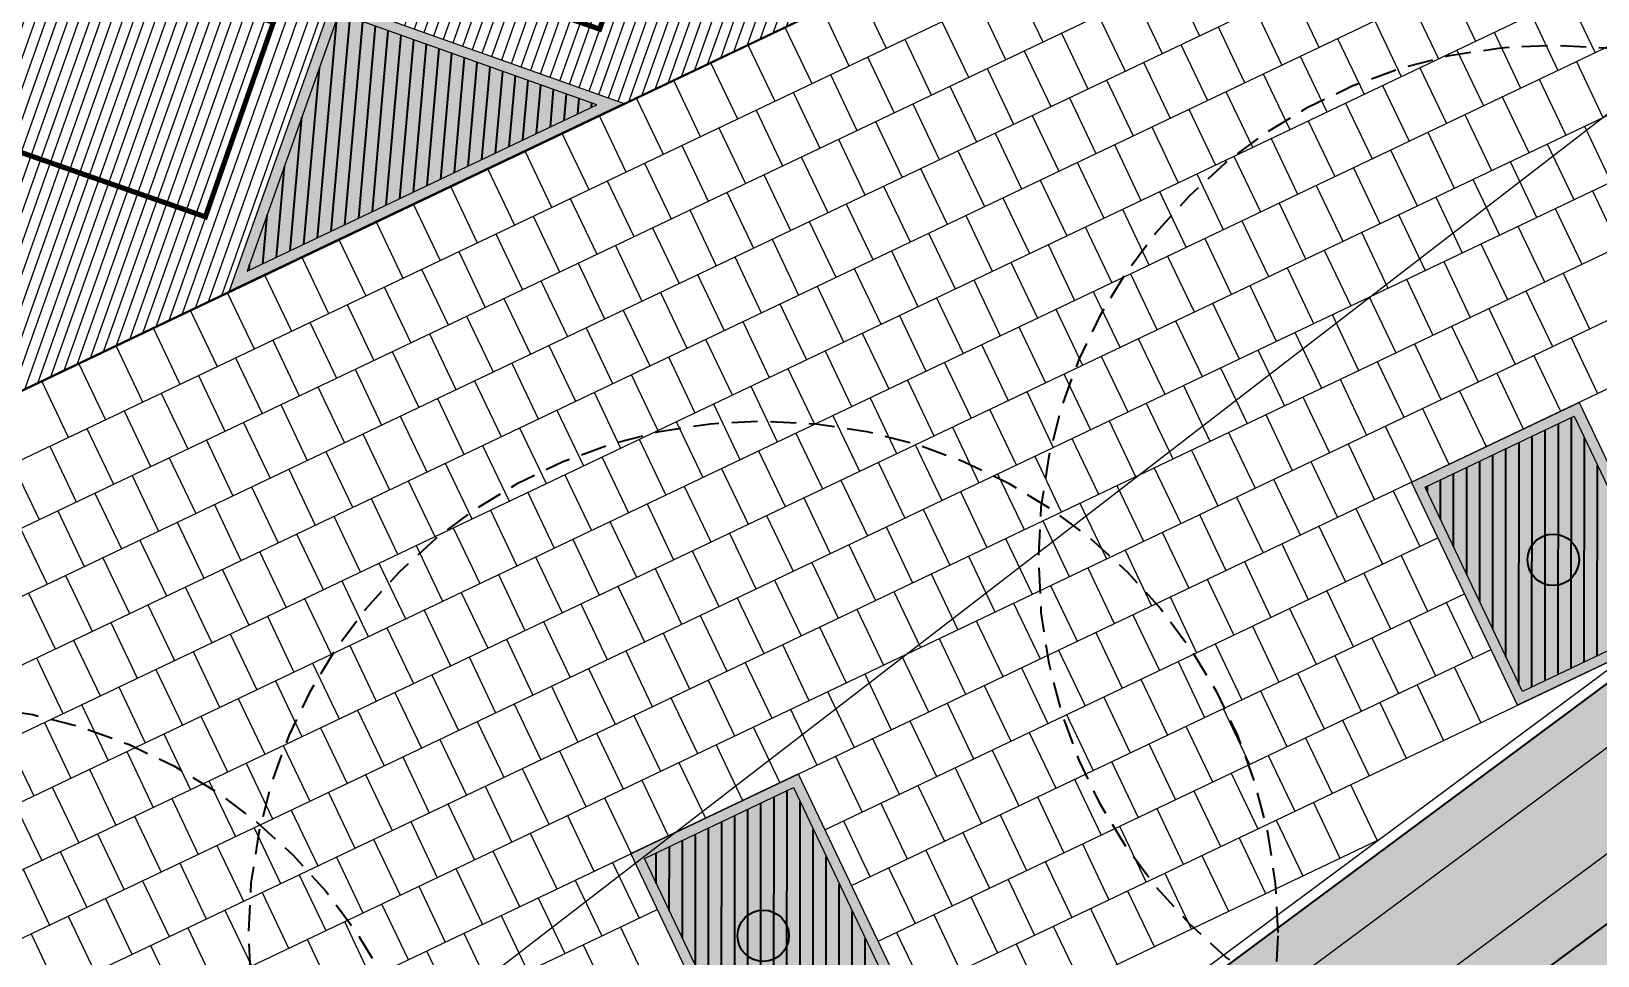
# Model space of a CAD drawing. Header units: metres. Extents: x 678805 to 1359287, y 2747329 to 5497370.
# Drawn here: x 679884.05 to 679899.27, y 2748790.42 to 2748799.4 of the extents above; entities that cross this region are included whole.
import ezdxf
from ezdxf.enums import TextEntityAlignment as Align

# ---------------------------------------------------------------- set-up
doc = ezdxf.new("R2010")
doc.units = ezdxf.units.M
doc.linetypes.add('XREF_MON_HSC_FURNITURE$0$DASHED2', pattern=[0.375, 0.25, -0.125])
doc.linetypes.add('XREF_MON_SFT_TREES$0$HIDDEN', pattern=[0.375, 0.25, -0.125])
for name, color, linetype in [('00_XREF_MON_HSC_PAVEMENT', 7, 'Continuous'), ('00_XREF_TWQ_BUILDINGS', 7, 'Continuous'), ('00_XREF_TWQ_SFT_TREES', 7, 'Continuous'), ('XREF_MON_GENERAL_LAYOUT$0$02-L-Edge Line Step -10cm', 6, 'Continuous'), ('XREF_MON_GENERAL_LAYOUT$0$02-L-Plan Change', 8, 'Continuous'), ('XREF_MON_HSC_PAVEMENT$0$03-TR-Tree Pit_Green', 74, 'Continuous'), ('XREF_MON_SFT_TREES$0$SL_TREE_CANOPY', 251, 'XREF_MON_SFT_TREES$0$HIDDEN'), ('XREF_MON_SFT_TREES$0$SL_TREE_TRUNK', 251, 'Continuous')]:
    doc.layers.add(name, color=color, linetype=linetype)
for name, color, linetype, true_color in [('02-L-Waterfeatures 01', 7, 'Continuous', 0x4da6ff), ('XREF_MON_HSC_PAVEMENT$0$03-TR-Pavement_00_Dry Swale', 7, 'Continuous', 0x6e5d3a), ('XREF_MON_HSC_PAVEMENT$0$03-TR-Tree Pit_White', 7, 'Continuous', 0xfcfcfc), ('XREF_MON_SFT_TREES$0$SL_TREE_ALBIZIA_LEBBECK', 7, 'Continuous', 0xa3a300), ('XREF_MON_SFT_TREES$0$SL_TREE_ZIZIPHUS_SPINA', 7, 'Continuous', 0xc6d408)]:
    doc.layers.add(name, color=color, linetype=linetype, true_color=true_color)
for name, color, linetype, lineweight in [('XREF_MON_GENERAL_LAYOUT$0$02-L-Level Curves 0.25-0.75m', 33, 'Continuous', 5), ('XREF_MON_GENERAL_LAYOUT$0$02-L-Level Curves 1m', 37, 'Continuous', 5), ('XREF_MON_GENERAL_LAYOUT$0$02-L-Material Change', 251, 'Continuous', 5), ('XREF_MON_GENERAL_LAYOUT$0$04-BK-Tree Pit', 6, 'Continuous', 5), ('XREF_MON_HSC_FURNITURE$0$02-L- Electric vehicles', 8, 'Continuous', 13), ('XREF_MON_HSC_PAVEMENT$0$02-L-B-Flat Bar', 251, 'Continuous', 5), ('XREF_MON_HSC_PAVEMENT$0$04-BK-Tree Pit', 6, 'Continuous', 5)]:
    doc.layers.add(name, color=color, linetype=linetype, lineweight=lineweight)
for name, color, linetype, lineweight, true_color in [('XREF_MON_HSC_PAVEMENT$0$02-L-Joints-Paviment_07_Precast Concrete Blocks 60X40', 7, 'Continuous', 5, 0x999999), ('XREF_MON_HSC_PAVEMENT$0$03-TR-Pavement_07_Precast Concrete Blocks 20X10', 7, 'Continuous', 5, 0x999999), ('XREF_MON_HSC_PAVEMENT$0$03-TR-Pavement_07_Precast Concrete Blocks 60X40', 7, 'Continuous', 5, 0x999999)]:
    doc.layers.add(name, color=color, linetype=linetype, lineweight=lineweight, true_color=true_color)
doc.layers.get('XREF_MON_SFT_TREES$0$SL_TREE_ALBIZIA_LEBBECK').off()
doc.layers.get('XREF_MON_SFT_TREES$0$SL_TREE_ZIZIPHUS_SPINA').off()
doc.styles.add('XREF_MON_GENERAL_LAYOUT$0$Standard', font='arial.ttf')
doc.styles.add('XREF_MON_HSC_FURNITURE$0$ATK_Arial_5.0mm', font='arial.ttf', dxfattribs={"height": 5})

# ---------------------------------------------------------------- blocks, each defined once
blk = doc.blocks.new('XREF_MON_SFT_TREES$0$Ziziphus_spina_christi')
h = blk.add_hatch()
h.set_pattern_fill('ANSI31', color=256, scale=0.1)
edge = h.paths.add_edge_path()
edge.add_arc((0, 0), 5, 0, 360)
at = {"layer": 'XREF_MON_SFT_TREES$0$SL_TREE_TRUNK'}
h = blk.add_hatch(color=256, dxfattribs=at)
h.dxf.hatch_style = 1
edge = h.paths.add_edge_path()
edge.add_arc((0, 0), 0.25, 0, 360)
at = {"layer": 'XREF_MON_SFT_TREES$0$SL_TREE_CANOPY', "linetype": 'XREF_MON_SFT_TREES$0$HIDDEN'}
blk.add_circle((0, 0), 5, dxfattribs=at)
at = {"layer": 'XREF_MON_SFT_TREES$0$SL_TREE_TRUNK'}
blk.add_circle((0, 0), 0.25, dxfattribs=at)
blk = doc.blocks.new('XREF_MON_SFT_TREES$0$Albizia_lebbeck')
h = blk.add_hatch()
h.set_pattern_fill('ANSI31', color=256, scale=0.1)
edge = h.paths.add_edge_path()
edge.add_arc((0, 0), 5, -25.4481, 334.5519)
at = {"layer": 'XREF_MON_SFT_TREES$0$SL_TREE_TRUNK'}
h = blk.add_hatch(color=256, dxfattribs=at)
h.dxf.hatch_style = 1
edge = h.paths.add_edge_path()
edge.add_arc((0, 0), 0.25, 0, 360)
at = {"layer": 'XREF_MON_SFT_TREES$0$SL_TREE_CANOPY', "linetype": 'XREF_MON_SFT_TREES$0$HIDDEN'}
blk.add_circle((0, 0), 5, dxfattribs=at)
at = {"layer": 'XREF_MON_SFT_TREES$0$SL_TREE_TRUNK'}
blk.add_circle((0, 0), 0.25, dxfattribs=at)
blk = doc.blocks.new('XREF_MON_SFT_TREES')
at = {"layer": 'XREF_MON_SFT_TREES$0$SL_TREE_ALBIZIA_LEBBECK', "rotation": 25.44812939262281}
blk.add_blockref('XREF_MON_SFT_TREES$0$Albizia_lebbeck', (679898.836, 2748794.267), dxfattribs=at)
at = {"layer": 'XREF_MON_SFT_TREES$0$SL_TREE_ZIZIPHUS_SPINA', "rotation": 25.44812939262281}
for p in [(679905.651, 2748799.726), (679891.16, 2748790.615), (679883.055, 2748787.865)]:
    blk.add_blockref('XREF_MON_SFT_TREES$0$Ziziphus_spina_christi', p, dxfattribs=at)
blk = doc.blocks.new('XREF_MON_HSC_PAVEMENT$0$ALCORQUE RECTANGULAR')
at = {"layer": 'XREF_MON_HSC_PAVEMENT$0$03-TR-Tree Pit_Green', "ltscale": 0.3}
h = blk.add_hatch(dxfattribs=at)
h.set_pattern_fill('ANSI31', color=256, scale=0.04, angle=-45)
h.set_pattern_definition([(360, (-2068898.16958, 3428624.0145), (3e-17, 0.127), [])])
h.paths.add_polyline_path([(679903.391, 2748647.421), (679902.702, 2748648.869), (679904.689, 2748649.814), (679905.377, 2748648.367)])
at = {"layer": 'XREF_MON_HSC_PAVEMENT$0$03-TR-Tree Pit_White'}
h = blk.add_hatch(color=256, dxfattribs=at)
h.dxf.hatch_style = 1
h.paths.add_polyline_path([(679903.344, 2748647.288), (679902.569, 2748648.916), (679904.736, 2748649.947), (679905.511, 2748648.319)])
blk = doc.blocks.new('XREF_MON_HSC_PAVEMENT$0$Alcorque Parking 8m2')
at = {"layer": 'XREF_MON_HSC_PAVEMENT$0$03-TR-Tree Pit_Green', "ltscale": 0.3}
h = blk.add_hatch(dxfattribs=at)
h.set_pattern_fill('ANSI31', color=256, scale=0.04, angle=40)
h.set_pattern_definition([(85, (-679726.04474, -2748720.75428), (-0.1265167266577, 0.011068779329), [])])
h.paths.add_polyline_path([(-1.079, -0.384), (2.316, 1.231), (-0.189, 2.121)])
at = {"layer": 'XREF_MON_HSC_PAVEMENT$0$03-TR-Tree Pit_White'}
h = blk.add_hatch(color=256, dxfattribs=at)
h.dxf.hatch_style = 1
h.paths.add_polyline_path([(-1.254, -0.578), (2.577, 1.245), (-0.25, 2.249)])
blk = doc.blocks.new('XREF_MON_HSC_PAVEMENT')
at = {"layer": 'XREF_MON_HSC_PAVEMENT$0$03-TR-Pavement_00_Dry Swale', "ltscale": 0.3}
h = blk.add_hatch(dxfattribs=at)
h.set_pattern_fill('ANSI38', color=256, scale=0.0393, angle=315)
h.paths.add_polyline_path([(679857.23, 2748759.464), (679909.163, 2748798.008), (679909.744, 2748797.184), (679911.938, 2748797.45), (679909.399, 2748800.523), (679856.611, 2748761.342)])
at = {"layer": 'XREF_MON_HSC_PAVEMENT$0$03-TR-Pavement_00_Dry Swale', "ltscale": 0.3, "true_color": 0xb29c70}
h = blk.add_hatch(dxfattribs=at)
h.set_pattern_fill('ANSI38', color=33, scale=0.0393, angle=315)
h.paths.add_polyline_path([(679909.744, 2748797.184), (679909.163, 2748798.008), (679857.23, 2748759.464), (679857.561, 2748758.458)])
at = {"layer": 'XREF_MON_HSC_PAVEMENT$0$03-TR-Pavement_07_Precast Concrete Blocks 20X10'}
h = blk.add_hatch(dxfattribs=at)
h.set_pattern_fill('ANSI31', color=256, scale=0.0315, angle=25.5)
h.set_pattern_definition([(70.5, (0, 0), (-0.094275932128, 0.033384858509), [])])
edge = h.paths.add_edge_path()
edge.add_line((679846.747, 2748785.254), (679848.542, 2748781.477))
edge.add_line((679848.542, 2748781.477), (679851.428, 2748780.438))
edge.add_line((679851.428, 2748780.438), (679855.273, 2748782.267))
edge.add_line((679855.273, 2748782.267), (679856.277, 2748785.094))
edge.add_line((679856.277, 2748785.094), (679859.104, 2748784.09))
edge.add_line((679859.104, 2748784.09), (679862.949, 2748785.92))
edge.add_line((679862.949, 2748785.92), (679863.953, 2748788.747))
edge.add_line((679863.953, 2748788.747), (679866.78, 2748787.743))
edge.add_line((679866.78, 2748787.743), (679870.625, 2748789.573))
edge.add_line((679870.625, 2748789.573), (679871.629, 2748792.4))
edge.add_line((679871.629, 2748792.4), (679874.456, 2748791.396))
edge.add_line((679874.456, 2748791.396), (679878.294, 2748793.222))
edge.add_line((679878.294, 2748793.222), (679879.304, 2748796.052))
edge.add_line((679879.304, 2748796.052), (679882.132, 2748795.049))
edge.add_line((679882.132, 2748795.049), (679885.976, 2748796.878))
edge.add_line((679885.976, 2748796.878), (679886.946, 2748799.611))
edge.add_line((679886.946, 2748799.611), (679886.98, 2748799.704))
edge.add_line((679886.98, 2748799.704), (679889.807, 2748798.7))
edge.add_line((679889.807, 2748798.7), (679893.651, 2748800.53))
edge.add_line((679893.651, 2748800.53), (679894.655, 2748803.357))
edge.add_line((679894.655, 2748803.357), (679897.482, 2748802.353))
edge.add_line((679897.482, 2748802.353), (679901.327, 2748804.183))
edge.add_line((679901.327, 2748804.183), (679902.33, 2748807.009))
edge.add_line((679902.33, 2748807.009), (679905.158, 2748806.006))
edge.add_line((679905.158, 2748806.006), (679909.001, 2748807.835))
edge.add_line((679909.001, 2748807.835), (679909.972, 2748810.567))
edge.add_line((679909.972, 2748810.567), (679912.832, 2748809.658))
edge.add_line((679912.832, 2748809.658), (679916.677, 2748811.487))
edge.add_line((679916.677, 2748811.487), (679917.681, 2748814.314))
edge.add_line((679917.681, 2748814.314), (679920.508, 2748813.31))
edge.add_line((679920.508, 2748813.31), (679924.352, 2748815.139))
edge.add_line((679924.352, 2748815.139), (679925.356, 2748817.966))
edge.add_line((679925.356, 2748817.966), (679928.18, 2748816.961))
edge.add_line((679928.18, 2748816.961), (679932.025, 2748818.791))
edge.add_line((679932.025, 2748818.791), (679933.03, 2748821.618))
edge.add_line((679933.03, 2748821.618), (679935.857, 2748820.614))
edge.add_line((679935.857, 2748820.614), (679939.701, 2748822.444))
edge.add_line((679939.701, 2748822.444), (679940.705, 2748825.27))
edge.add_line((679940.705, 2748825.27), (679943.555, 2748824.267))
edge.add_line((679943.555, 2748824.267), (679947.475, 2748826.144))
edge.add_line((679947.475, 2748826.144), (679948.507, 2748829.047))
edge.add_line((679948.507, 2748829.047), (679946.708, 2748832.826))
edge.add_line((679946.708, 2748832.826), (679846.744, 2748785.257))
at = {"layer": 'XREF_MON_HSC_PAVEMENT$0$02-L-B-Flat Bar'}
blk.add_lwpolyline([(679851.427, 2748780.438), (679947.475, 2748826.144)], dxfattribs=at)
at = {"layer": 'XREF_MON_HSC_PAVEMENT$0$02-L-Joints-Paviment_07_Precast Concrete Blocks 60X40'}
for points in [[(679893.618, 2748799.839), (679893.876, 2748799.298)], [(679895.14, 2748799.899), (679895.398, 2748799.357)], [(679897.823, 2748799.847), (679898.081, 2748799.305)], [(679892.096, 2748799.78), (679892.354, 2748799.238)], [(679893.257, 2748799.668), (679893.515, 2748799.126)], [(679894.779, 2748799.727), (679895.037, 2748799.186)], [(679896.301, 2748799.787), (679896.559, 2748799.245)], [(679897.462, 2748799.675), (679897.72, 2748799.133)], [(679898.984, 2748799.735), (679899.242, 2748799.193)], [(679891.735, 2748799.608), (679891.993, 2748799.066)], [(679894.418, 2748799.555), (679894.676, 2748799.014)], [(679895.94, 2748799.615), (679896.198, 2748799.073)], [(679897.101, 2748799.503), (679897.359, 2748798.961)], [(679898.623, 2748799.563), (679898.881, 2748799.021)], [(679891.374, 2748799.436), (679891.632, 2748798.894)], [(679892.896, 2748799.496), (679893.154, 2748798.954)], [(679894.057, 2748799.384), (679894.315, 2748798.842)], [(679895.579, 2748799.443), (679895.837, 2748798.902)], [(679898.262, 2748799.391), (679898.519, 2748798.849)], [(679891.013, 2748799.264), (679891.271, 2748798.722)], [(679892.535, 2748799.324), (679892.793, 2748798.782)], [(679893.696, 2748799.212), (679893.953, 2748798.67)], [(679895.218, 2748799.271), (679895.475, 2748798.73)], [(679896.74, 2748799.331), (679896.997, 2748798.789)], [(679897.9, 2748799.219), (679898.158, 2748798.677)], [(679890.652, 2748799.092), (679890.909, 2748798.55)], [(679892.174, 2748799.152), (679892.431, 2748798.61)], [(679893.334, 2748799.04), (679893.592, 2748798.498)], [(679894.856, 2748799.1), (679895.114, 2748798.558)], [(679896.378, 2748799.159), (679896.636, 2748798.618)], [(679897.539, 2748799.047), (679897.797, 2748798.506)], [(679899.061, 2748799.107), (679899.319, 2748798.565)], [(679890.29, 2748798.92), (679890.548, 2748798.378)], [(679891.812, 2748798.98), (679892.07, 2748798.438)], [(679894.495, 2748798.928), (679894.753, 2748798.386)], [(679896.017, 2748798.988), (679896.275, 2748798.446)], [(679898.7, 2748798.935), (679898.958, 2748798.393)], [(679889.929, 2748798.748), (679890.187, 2748798.207)], [(679891.451, 2748798.808), (679891.709, 2748798.266)], [(679892.973, 2748798.868), (679893.231, 2748798.326)], [(679894.134, 2748798.756), (679894.392, 2748798.214)], [(679895.656, 2748798.816), (679895.914, 2748798.274)], [(679897.178, 2748798.875), (679897.436, 2748798.334)], [(679898.339, 2748798.763), (679898.597, 2748798.222)], [(679891.09, 2748798.636), (679891.348, 2748798.095)], [(679892.612, 2748798.696), (679892.87, 2748798.154)], [(679893.773, 2748798.584), (679894.031, 2748798.042)], [(679895.295, 2748798.644), (679895.553, 2748798.102)], [(679896.817, 2748798.704), (679897.075, 2748798.162)], [(679897.978, 2748798.591), (679898.235, 2748798.05)], [(679889.568, 2748798.577), (679889.826, 2748798.035)], [(679890.729, 2748798.464), (679890.987, 2748797.923)], [(679892.251, 2748798.524), (679892.509, 2748797.982)], [(679894.934, 2748798.472), (679895.191, 2748797.93)], [(679896.456, 2748798.532), (679896.713, 2748797.99)], [(679899.138, 2748798.479), (679899.396, 2748797.938)], [(679889.207, 2748798.405), (679889.465, 2748797.863)], [(679890.368, 2748798.293), (679890.625, 2748797.751)], [(679891.89, 2748798.352), (679892.147, 2748797.811)], [(679893.412, 2748798.412), (679893.669, 2748797.87)], [(679894.572, 2748798.3), (679894.83, 2748797.758)], [(679896.094, 2748798.36), (679896.352, 2748797.818)], [(679897.616, 2748798.42), (679897.874, 2748797.878)], [(679898.777, 2748798.307), (679899.035, 2748797.766)], [(679888.846, 2748798.233), (679889.104, 2748797.691)], [(679891.528, 2748798.18), (679891.786, 2748797.639)], [(679893.05, 2748798.24), (679893.308, 2748797.698)], [(679894.211, 2748798.128), (679894.469, 2748797.586)], [(679895.733, 2748798.188), (679895.991, 2748797.646)], [(679897.255, 2748798.248), (679897.513, 2748797.706)], [(679898.416, 2748798.136), (679898.674, 2748797.594)], [(679888.485, 2748798.061), (679888.742, 2748797.519)], [(679890.006, 2748798.121), (679890.264, 2748797.579)], [(679891.167, 2748798.009), (679891.425, 2748797.467)], [(679892.689, 2748798.068), (679892.947, 2748797.527)], [(679895.372, 2748798.016), (679895.63, 2748797.474)], [(679896.894, 2748798.076), (679897.152, 2748797.534)], [(679888.123, 2748797.889), (679888.381, 2748797.347)], [(679889.645, 2748797.949), (679889.903, 2748797.407)], [(679890.806, 2748797.837), (679891.064, 2748797.295)], [(679892.328, 2748797.896), (679892.586, 2748797.355)], [(679893.85, 2748797.956), (679894.108, 2748797.414)], [(679895.011, 2748797.844), (679895.269, 2748797.302)], [(679896.533, 2748797.904), (679896.791, 2748797.362)], [(679898.055, 2748797.964), (679898.313, 2748797.422)], [(679899.216, 2748797.852), (679899.473, 2748797.31)], [(679887.762, 2748797.717), (679888.02, 2748797.175)], [(679889.284, 2748797.777), (679889.542, 2748797.235)], [(679891.967, 2748797.725), (679892.225, 2748797.183)], [(679893.489, 2748797.784), (679893.747, 2748797.243)], [(679894.65, 2748797.672), (679894.907, 2748797.131)], [(679896.172, 2748797.732), (679896.429, 2748797.19)], [(679897.694, 2748797.792), (679897.951, 2748797.25)], [(679898.854, 2748797.68), (679899.112, 2748797.138)], [(679887.401, 2748797.545), (679887.659, 2748797.003)], [(679888.923, 2748797.605), (679889.181, 2748797.063)], [(679890.445, 2748797.665), (679890.703, 2748797.123)], [(679891.606, 2748797.553), (679891.864, 2748797.011)], [(679893.128, 2748797.613), (679893.385, 2748797.071)], [(679895.81, 2748797.56), (679896.068, 2748797.018)], [(679897.332, 2748797.62), (679897.59, 2748797.078)], [(679887.04, 2748797.373), (679887.298, 2748796.832)], [(679888.562, 2748797.433), (679888.82, 2748796.891)], [(679890.084, 2748797.493), (679890.342, 2748796.951)], [(679891.245, 2748797.381), (679891.502, 2748796.839)], [(679892.766, 2748797.441), (679893.024, 2748796.899)], [(679894.288, 2748797.5), (679894.546, 2748796.959)], [(679895.449, 2748797.388), (679895.707, 2748796.847)], [(679896.971, 2748797.448), (679897.229, 2748796.906)], [(679898.493, 2748797.508), (679898.751, 2748796.966)], [(679888.201, 2748797.261), (679888.458, 2748796.719)], [(679889.723, 2748797.321), (679889.98, 2748796.779)], [(679892.405, 2748797.269), (679892.663, 2748796.727)], [(679893.927, 2748797.329), (679894.185, 2748796.787)], [(679895.088, 2748797.216), (679895.346, 2748796.675)], [(679896.61, 2748797.276), (679896.868, 2748796.734)], [(679898.132, 2748797.336), (679898.39, 2748796.794)], [(679886.679, 2748797.201), (679886.936, 2748796.66)], [(679887.839, 2748797.089), (679888.097, 2748796.548)], [(679889.361, 2748797.149), (679889.619, 2748796.607)], [(679890.883, 2748797.209), (679891.141, 2748796.667)], [(679892.044, 2748797.097), (679892.302, 2748796.555)], [(679893.566, 2748797.157), (679893.824, 2748796.615)], [(679896.249, 2748797.104), (679896.507, 2748796.563)], [(679897.771, 2748797.164), (679898.029, 2748796.622)], [(679886.317, 2748797.03), (679886.575, 2748796.488)], [(679887.478, 2748796.918), (679887.736, 2748796.376)], [(679889, 2748796.977), (679889.258, 2748796.436)], [(679890.522, 2748797.037), (679890.78, 2748796.495)], [(679891.683, 2748796.925), (679891.941, 2748796.383)], [(679893.205, 2748796.985), (679893.463, 2748796.443)], [(679894.727, 2748797.045), (679894.985, 2748796.503)], [(679895.888, 2748796.932), (679896.145, 2748796.391)], [(679897.41, 2748796.992), (679897.667, 2748796.45)], [(679898.932, 2748797.052), (679899.189, 2748796.51)], [(679885.956, 2748796.858), (679886.214, 2748796.316)], [(679888.639, 2748796.805), (679888.897, 2748796.264)], [(679890.161, 2748796.865), (679890.419, 2748796.323)], [(679892.844, 2748796.813), (679893.102, 2748796.271)], [(679894.366, 2748796.873), (679894.624, 2748796.331)], [(679895.526, 2748796.761), (679895.784, 2748796.219)], [(679897.048, 2748796.82), (679897.306, 2748796.279)], [(679898.57, 2748796.88), (679898.828, 2748796.338)], [(679885.595, 2748796.686), (679885.853, 2748796.144)], [(679887.117, 2748796.746), (679887.375, 2748796.204)], [(679888.278, 2748796.634), (679888.536, 2748796.092)], [(679889.8, 2748796.693), (679890.058, 2748796.152)], [(679891.322, 2748796.753), (679891.58, 2748796.211)], [(679892.483, 2748796.641), (679892.74, 2748796.099)], [(679894.004, 2748796.701), (679894.262, 2748796.159)], [(679896.687, 2748796.649), (679896.945, 2748796.107)], [(679898.209, 2748796.708), (679898.467, 2748796.167)], [(679885.234, 2748796.514), (679885.492, 2748795.972)], [(679886.756, 2748796.574), (679887.014, 2748796.032)], [(679887.917, 2748796.462), (679888.174, 2748795.92)], [(679889.439, 2748796.521), (679889.696, 2748795.98)], [(679890.961, 2748796.581), (679891.218, 2748796.039)], [(679892.121, 2748796.469), (679892.379, 2748795.927)], [(679893.643, 2748796.529), (679893.901, 2748795.987)], [(679895.165, 2748796.589), (679895.423, 2748796.047)], [(679896.326, 2748796.477), (679896.584, 2748795.935)], [(679897.848, 2748796.536), (679898.106, 2748795.995)], [(679884.873, 2748796.342), (679885.13, 2748795.8)], [(679886.395, 2748796.402), (679886.652, 2748795.86)], [(679889.077, 2748796.35), (679889.335, 2748795.808)], [(679890.599, 2748796.409), (679890.857, 2748795.868)], [(679893.282, 2748796.357), (679893.54, 2748795.815)], [(679894.804, 2748796.417), (679895.062, 2748795.875)], [(679895.965, 2748796.305), (679896.223, 2748795.763)], [(679897.487, 2748796.365), (679897.745, 2748795.823)], [(679899.009, 2748796.424), (679899.267, 2748795.883)], [(679884.511, 2748796.17), (679884.769, 2748795.628)], [(679886.033, 2748796.23), (679886.291, 2748795.688)], [(679887.555, 2748796.29), (679887.813, 2748795.748)], [(679888.716, 2748796.178), (679888.974, 2748795.636)], [(679890.238, 2748796.237), (679890.496, 2748795.696)], [(679891.76, 2748796.297), (679892.018, 2748795.755)], [(679892.921, 2748796.185), (679893.179, 2748795.643)], [(679894.443, 2748796.245), (679894.701, 2748795.703)], [(679897.126, 2748796.193), (679897.383, 2748795.651)], [(679898.648, 2748796.253), (679898.905, 2748795.711)], [(679884.15, 2748795.998), (679884.408, 2748795.457)], [(679885.672, 2748796.058), (679885.93, 2748795.516)], [(679887.194, 2748796.118), (679887.452, 2748795.576)], [(679888.355, 2748796.006), (679888.613, 2748795.464)], [(679889.877, 2748796.066), (679890.135, 2748795.524)], [(679891.399, 2748796.125), (679891.657, 2748795.584)], [(679892.56, 2748796.013), (679892.818, 2748795.472)], [(679894.082, 2748796.073), (679894.34, 2748795.531)], [(679895.604, 2748796.133), (679895.862, 2748795.591)], [(679896.764, 2748796.021), (679897.022, 2748795.479)], [(679898.286, 2748796.081), (679898.544, 2748795.539)], [(679885.311, 2748795.886), (679885.569, 2748795.344)], [(679886.833, 2748795.946), (679887.091, 2748795.404)], [(679889.516, 2748795.894), (679889.774, 2748795.352)], [(679891.038, 2748795.954), (679891.296, 2748795.412)], [(679893.721, 2748795.901), (679893.978, 2748795.359)], [(679895.243, 2748795.961), (679895.5, 2748795.419)], [(679896.403, 2748795.849), (679896.661, 2748795.307)], [(679897.925, 2748795.909), (679898.183, 2748795.367)], [(679884.95, 2748795.714), (679885.208, 2748795.173)], [(679886.472, 2748795.774), (679886.73, 2748795.232)], [(679887.994, 2748795.834), (679888.252, 2748795.292)], [(679889.155, 2748795.722), (679889.412, 2748795.18)], [(679890.677, 2748795.782), (679890.934, 2748795.24)], [(679892.199, 2748795.841), (679892.456, 2748795.3)], [(679893.359, 2748795.729), (679893.617, 2748795.188)], [(679894.881, 2748795.789), (679895.139, 2748795.247)], [(679897.564, 2748795.737), (679897.822, 2748795.195)], [(679884.589, 2748795.542), (679884.846, 2748795.001)], [(679886.111, 2748795.602), (679886.368, 2748795.06)], [(679887.633, 2748795.662), (679887.89, 2748795.12)], [(679888.793, 2748795.55), (679889.051, 2748795.008)], [(679890.315, 2748795.61), (679890.573, 2748795.068)], [(679891.837, 2748795.67), (679892.095, 2748795.128)], [(679892.998, 2748795.557), (679893.256, 2748795.016)], [(679894.52, 2748795.617), (679894.778, 2748795.075)], [(679896.042, 2748795.677), (679896.3, 2748795.135)], [(679897.203, 2748795.565), (679897.461, 2748795.023)], [(679885.749, 2748795.43), (679886.007, 2748794.889)], [(679887.271, 2748795.49), (679887.529, 2748794.948)], [(679889.954, 2748795.438), (679890.212, 2748794.896)], [(679891.476, 2748795.498), (679891.734, 2748794.956)], [(679894.159, 2748795.445), (679894.417, 2748794.904)], [(679895.681, 2748795.505), (679895.939, 2748794.963)], [(679896.842, 2748795.393), (679897.099, 2748794.851)], [(679884.227, 2748795.371), (679884.485, 2748794.829)], [(679885.388, 2748795.259), (679885.646, 2748794.717)], [(679886.91, 2748795.318), (679887.168, 2748794.777)], [(679888.432, 2748795.378), (679888.69, 2748794.836)], [(679889.593, 2748795.266), (679889.851, 2748794.724)], [(679891.115, 2748795.326), (679891.373, 2748794.784)], [(679892.637, 2748795.386), (679892.895, 2748794.844)], [(679893.798, 2748795.273), (679894.056, 2748794.732)], [(679895.32, 2748795.333), (679895.578, 2748794.792)], [(679883.866, 2748795.199), (679884.124, 2748794.657)], [(679885.027, 2748795.087), (679885.285, 2748794.545)], [(679886.549, 2748795.146), (679886.807, 2748794.605)], [(679888.071, 2748795.206), (679888.329, 2748794.664)], [(679889.232, 2748795.094), (679889.49, 2748794.552)], [(679890.754, 2748795.154), (679891.012, 2748794.612)], [(679892.276, 2748795.214), (679892.534, 2748794.672)], [(679893.437, 2748795.102), (679893.694, 2748794.56)], [(679894.959, 2748795.161), (679895.216, 2748794.62)], [(679896.48, 2748795.221), (679896.738, 2748794.679)], [(679886.188, 2748794.975), (679886.446, 2748794.433)], [(679887.71, 2748795.034), (679887.968, 2748794.493)], [(679890.393, 2748794.982), (679890.65, 2748794.44)], [(679891.915, 2748795.042), (679892.172, 2748794.5)], [(679894.597, 2748794.99), (679894.855, 2748794.448)], [(679896.119, 2748795.049), (679896.377, 2748794.508)], [(679897.28, 2748794.937), (679897.538, 2748794.395)], [(679884.666, 2748794.915), (679884.924, 2748794.373)], [(679885.827, 2748794.803), (679886.084, 2748794.261)], [(679887.349, 2748794.862), (679887.606, 2748794.321)], [(679888.871, 2748794.922), (679889.128, 2748794.38)], [(679890.031, 2748794.81), (679890.289, 2748794.268)], [(679891.553, 2748794.87), (679891.811, 2748794.328)], [(679893.075, 2748794.93), (679893.333, 2748794.388)], [(679894.236, 2748794.818), (679894.494, 2748794.276)], [(679895.758, 2748794.877), (679896.016, 2748794.336)], [(679884.305, 2748794.743), (679884.562, 2748794.201)], [(679885.465, 2748794.631), (679885.723, 2748794.089)], [(679886.987, 2748794.691), (679887.245, 2748794.149)], [(679888.509, 2748794.75), (679888.767, 2748794.209)], [(679889.67, 2748794.638), (679889.928, 2748794.097)], [(679891.192, 2748794.698), (679891.45, 2748794.156)], [(679892.714, 2748794.758), (679892.972, 2748794.216)], [(679893.875, 2748794.646), (679894.133, 2748794.104)], [(679895.397, 2748794.706), (679895.655, 2748794.164)], [(679896.919, 2748794.765), (679897.177, 2748794.224)], [(679883.943, 2748794.571), (679884.201, 2748794.029)], [(679886.626, 2748794.519), (679886.884, 2748793.977)], [(679888.148, 2748794.579), (679888.406, 2748794.037)], [(679890.831, 2748794.526), (679891.089, 2748793.984)], [(679892.353, 2748794.586), (679892.611, 2748794.044)], [(679895.036, 2748794.534), (679895.294, 2748793.992)], [(679896.558, 2748794.593), (679896.816, 2748794.052)], [(679885.104, 2748794.459), (679885.362, 2748793.917)], [(679886.265, 2748794.347), (679886.523, 2748793.805)], [(679887.787, 2748794.407), (679888.045, 2748793.865)], [(679889.309, 2748794.466), (679889.567, 2748793.925)], [(679890.47, 2748794.354), (679890.728, 2748793.813)], [(679891.992, 2748794.414), (679892.25, 2748793.872)], [(679893.514, 2748794.474), (679893.772, 2748793.932)], [(679894.675, 2748794.362), (679894.932, 2748793.82)], [(679896.197, 2748794.422), (679896.454, 2748793.88)], [(679884.743, 2748794.287), (679885.001, 2748793.745)], [(679885.904, 2748794.175), (679886.162, 2748793.633)], [(679887.426, 2748794.235), (679887.684, 2748793.693)], [(679888.948, 2748794.295), (679889.206, 2748793.753)], [(679890.109, 2748794.182), (679890.366, 2748793.641)], [(679891.631, 2748794.242), (679891.888, 2748793.7)], [(679893.153, 2748794.302), (679893.41, 2748793.76)], [(679894.313, 2748794.19), (679894.571, 2748793.648)], [(679895.835, 2748794.25), (679896.093, 2748793.708)], [(679897.357, 2748794.31), (679897.615, 2748793.768)], [(679884.382, 2748794.115), (679884.64, 2748793.573)], [(679887.065, 2748794.063), (679887.322, 2748793.521)], [(679888.587, 2748794.123), (679888.844, 2748793.581)], [(679891.269, 2748794.07), (679891.527, 2748793.529)], [(679892.791, 2748794.13), (679893.049, 2748793.588)], [(679893.952, 2748794.018), (679894.21, 2748793.476)], [(679895.474, 2748794.078), (679895.732, 2748793.536)], [(679896.996, 2748794.138), (679897.254, 2748793.596)], [(679884.021, 2748793.943), (679884.279, 2748793.402)], [(679885.543, 2748794.003), (679885.801, 2748793.461)], [(679886.703, 2748793.891), (679886.961, 2748793.349)], [(679888.225, 2748793.951), (679888.483, 2748793.409)], [(679889.747, 2748794.011), (679890.005, 2748793.469)], [(679890.908, 2748793.898), (679891.166, 2748793.357)], [(679892.43, 2748793.958), (679892.688, 2748793.416)], [(679895.113, 2748793.906), (679895.371, 2748793.364)], [(679896.635, 2748793.966), (679896.893, 2748793.424)], [(679885.181, 2748793.831), (679885.439, 2748793.289)], [(679886.342, 2748793.719), (679886.6, 2748793.177)], [(679887.864, 2748793.779), (679888.122, 2748793.237)], [(679889.386, 2748793.839), (679889.644, 2748793.297)], [(679890.547, 2748793.727), (679890.805, 2748793.185)], [(679892.069, 2748793.786), (679892.327, 2748793.245)], [(679893.591, 2748793.846), (679893.849, 2748793.304)], [(679894.752, 2748793.734), (679895.01, 2748793.192)], [(679896.274, 2748793.794), (679896.532, 2748793.252)], [(679897.796, 2748793.854), (679898.054, 2748793.312)], [(679884.82, 2748793.659), (679885.078, 2748793.118)], [(679887.503, 2748793.607), (679887.761, 2748793.065)], [(679889.025, 2748793.667), (679889.283, 2748793.125)], [(679891.708, 2748793.615), (679891.966, 2748793.073)], [(679893.23, 2748793.674), (679893.488, 2748793.133)], [(679894.391, 2748793.562), (679894.648, 2748793.02)], [(679895.913, 2748793.622), (679896.17, 2748793.08)], [(679897.435, 2748793.682), (679897.692, 2748793.14)], [(679884.459, 2748793.487), (679884.717, 2748792.946)], [(679885.981, 2748793.547), (679886.239, 2748793.005)], [(679887.142, 2748793.435), (679887.4, 2748792.893)], [(679888.664, 2748793.495), (679888.922, 2748792.953)], [(679890.186, 2748793.555), (679890.444, 2748793.013)], [(679891.347, 2748793.443), (679891.604, 2748792.901)], [(679892.869, 2748793.502), (679893.126, 2748792.961)], [(679895.551, 2748793.45), (679895.809, 2748792.908)], [(679897.073, 2748793.51), (679897.331, 2748792.968)], [(679884.098, 2748793.316), (679884.356, 2748792.774)], [(679885.62, 2748793.375), (679885.878, 2748792.834)], [(679886.781, 2748793.263), (679887.039, 2748792.721)], [(679888.303, 2748793.323), (679888.56, 2748792.781)], [(679889.825, 2748793.383), (679890.082, 2748792.841)], [(679890.985, 2748793.271), (679891.243, 2748792.729)], [(679892.507, 2748793.331), (679892.765, 2748792.789)], [(679894.029, 2748793.39), (679894.287, 2748792.849)], [(679895.19, 2748793.278), (679895.448, 2748792.736)], [(679896.712, 2748793.338), (679896.97, 2748792.796)], [(679885.259, 2748793.203), (679885.517, 2748792.662)], [(679887.941, 2748793.151), (679888.199, 2748792.609)], [(679889.463, 2748793.211), (679889.721, 2748792.669)], [(679892.146, 2748793.159), (679892.404, 2748792.617)], [(679893.668, 2748793.218), (679893.926, 2748792.677)], [(679894.829, 2748793.106), (679895.087, 2748792.565)], [(679896.351, 2748793.166), (679896.609, 2748792.624)], [(679897.873, 2748793.226), (679898.131, 2748792.684)], [(679884.898, 2748793.032), (679885.155, 2748792.49)], [(679886.42, 2748793.091), (679886.677, 2748792.55)], [(679887.58, 2748792.979), (679887.838, 2748792.438)], [(679889.102, 2748793.039), (679889.36, 2748792.497)], [(679890.624, 2748793.099), (679890.882, 2748792.557)], [(679891.785, 2748792.987), (679892.043, 2748792.445)], [(679893.307, 2748793.047), (679893.565, 2748792.505)], [(679895.99, 2748792.994), (679896.248, 2748792.452)], [(679897.512, 2748793.054), (679897.77, 2748792.512)], [(679884.536, 2748792.86), (679884.794, 2748792.318)], [(679886.058, 2748792.92), (679886.316, 2748792.378)], [(679887.219, 2748792.807), (679887.477, 2748792.266)], [(679888.741, 2748792.867), (679888.999, 2748792.325)], [(679890.263, 2748792.927), (679890.521, 2748792.385)], [(679891.424, 2748792.815), (679891.682, 2748792.273)], [(679892.946, 2748792.875), (679893.204, 2748792.333)], [(679894.468, 2748792.934), (679894.726, 2748792.393)], [(679895.629, 2748792.822), (679895.886, 2748792.281)], [(679897.151, 2748792.882), (679897.408, 2748792.34)], [(679884.175, 2748792.688), (679884.433, 2748792.146)], [(679885.697, 2748792.748), (679885.955, 2748792.206)], [(679888.38, 2748792.695), (679888.638, 2748792.154)], [(679889.902, 2748792.755), (679890.16, 2748792.213)], [(679892.585, 2748792.703), (679892.842, 2748792.161)], [(679894.107, 2748792.763), (679894.364, 2748792.221)], [(679895.267, 2748792.651), (679895.525, 2748792.109)], [(679896.789, 2748792.71), (679897.047, 2748792.169)], [(679883.814, 2748792.516), (679884.072, 2748791.974)], [(679885.336, 2748792.576), (679885.594, 2748792.034)], [(679886.858, 2748792.636), (679887.116, 2748792.094)], [(679888.019, 2748792.523), (679888.277, 2748791.982)], [(679889.541, 2748792.583), (679889.798, 2748792.041)], [(679891.063, 2748792.643), (679891.32, 2748792.101)], [(679892.223, 2748792.531), (679892.481, 2748791.989)], [(679893.745, 2748792.591), (679894.003, 2748792.049)], [(679896.428, 2748792.538), (679896.686, 2748791.997)], [(679884.975, 2748792.404), (679885.233, 2748791.862)], [(679886.497, 2748792.464), (679886.755, 2748791.922)], [(679887.658, 2748792.352), (679887.915, 2748791.81)], [(679889.179, 2748792.411), (679889.437, 2748791.87)], [(679890.701, 2748792.471), (679890.959, 2748791.929)], [(679891.862, 2748792.359), (679892.12, 2748791.817)], [(679893.384, 2748792.419), (679893.642, 2748791.877)], [(679894.906, 2748792.479), (679895.164, 2748791.937)], [(679896.067, 2748792.367), (679896.325, 2748791.825)], [(679884.614, 2748792.232), (679884.871, 2748791.69)], [(679886.136, 2748792.292), (679886.393, 2748791.75)], [(679888.818, 2748792.239), (679889.076, 2748791.698)], [(679890.34, 2748792.299), (679890.598, 2748791.758)], [(679893.023, 2748792.247), (679893.281, 2748791.705)], [(679894.545, 2748792.307), (679894.803, 2748791.765)], [(679895.706, 2748792.195), (679895.964, 2748791.653)], [(679884.252, 2748792.06), (679884.51, 2748791.518)], [(679885.774, 2748792.12), (679886.032, 2748791.578)], [(679887.296, 2748792.18), (679887.554, 2748791.638)], [(679888.457, 2748792.068), (679888.715, 2748791.526)], [(679889.979, 2748792.127), (679890.237, 2748791.586)], [(679892.662, 2748792.075), (679892.92, 2748791.533)], [(679894.184, 2748792.135), (679894.442, 2748791.593)], [(679896.867, 2748792.083), (679897.124, 2748791.541)], [(679883.891, 2748791.888), (679884.149, 2748791.346)], [(679885.413, 2748791.948), (679885.671, 2748791.406)], [(679886.935, 2748792.008), (679887.193, 2748791.466)], [(679888.096, 2748791.896), (679888.354, 2748791.354)], [(679889.618, 2748791.956), (679889.876, 2748791.414)], [(679892.301, 2748791.903), (679892.558, 2748791.361)], [(679893.823, 2748791.963), (679894.08, 2748791.421)], [(679895.345, 2748792.023), (679895.602, 2748791.481)], [(679896.505, 2748791.911), (679896.763, 2748791.369)], [(679885.052, 2748791.776), (679885.31, 2748791.234)], [(679886.574, 2748791.836), (679886.832, 2748791.294)], [(679889.257, 2748791.784), (679889.515, 2748791.242)], [(679893.461, 2748791.791), (679893.719, 2748791.249)], [(679894.983, 2748791.851), (679895.241, 2748791.309)], [(679896.144, 2748791.739), (679896.402, 2748791.197)], [(679884.691, 2748791.604), (679884.949, 2748791.062)], [(679886.213, 2748791.664), (679886.471, 2748791.122)], [(679887.735, 2748791.724), (679887.993, 2748791.182)], [(679888.896, 2748791.612), (679889.153, 2748791.07)], [(679891.939, 2748791.731), (679892.197, 2748791.19)], [(679893.1, 2748791.619), (679893.358, 2748791.077)], [(679894.622, 2748791.679), (679894.88, 2748791.137)], [(679884.33, 2748791.432), (679884.587, 2748790.891)], [(679885.852, 2748791.492), (679886.109, 2748790.95)], [(679887.374, 2748791.552), (679887.631, 2748791.01)], [(679888.534, 2748791.44), (679888.792, 2748790.898)], [(679892.739, 2748791.447), (679892.997, 2748790.906)], [(679894.261, 2748791.507), (679894.519, 2748790.965)], [(679895.783, 2748791.567), (679896.041, 2748791.025)], [(679885.49, 2748791.32), (679885.748, 2748790.779)], [(679887.012, 2748791.38), (679887.27, 2748790.838)], [(679889.695, 2748791.328), (679889.953, 2748790.786)], [(679893.9, 2748791.335), (679894.158, 2748790.793)], [(679895.422, 2748791.395), (679895.68, 2748790.853)], [(679883.968, 2748791.261), (679884.226, 2748790.719)], [(679885.129, 2748791.148), (679885.387, 2748790.607)], [(679886.651, 2748791.208), (679886.909, 2748790.666)], [(679888.173, 2748791.268), (679888.431, 2748790.726)], [(679889.334, 2748791.156), (679889.592, 2748790.614)], [(679892.378, 2748791.275), (679892.636, 2748790.734)], [(679893.539, 2748791.163), (679893.797, 2748790.622)], [(679895.061, 2748791.223), (679895.318, 2748790.681)], [(679884.768, 2748790.977), (679885.026, 2748790.435)], [(679886.29, 2748791.036), (679886.548, 2748790.495)], [(679887.812, 2748791.096), (679888.07, 2748790.554)], [(679888.973, 2748790.984), (679889.231, 2748790.442)], [(679893.177, 2748790.992), (679893.435, 2748790.45)], [(679894.699, 2748791.051), (679894.957, 2748790.51)], [(679885.929, 2748790.864), (679886.187, 2748790.323)], [(679887.451, 2748790.924), (679887.709, 2748790.383)], [(679894.338, 2748790.879), (679894.596, 2748790.338)], [(679884.407, 2748790.805), (679884.665, 2748790.263)], [(679885.568, 2748790.693), (679885.825, 2748790.151)], [(679887.09, 2748790.752), (679887.347, 2748790.211)], [(679888.612, 2748790.812), (679888.869, 2748790.27)], [(679889.772, 2748790.7), (679890.03, 2748790.158)], [(679892.816, 2748790.82), (679893.074, 2748790.278)], [(679893.977, 2748790.708), (679894.235, 2748790.166)], [(679884.046, 2748790.633), (679884.303, 2748790.091)], [(679885.206, 2748790.521), (679885.464, 2748789.979)], [(679886.728, 2748790.581), (679886.986, 2748790.039)], [(679888.25, 2748790.64), (679888.508, 2748790.099)], [(679889.411, 2748790.528), (679889.669, 2748789.986)], [(679892.455, 2748790.648), (679892.713, 2748790.106)], [(679893.616, 2748790.536), (679893.874, 2748789.994)], [(679887.889, 2748790.468), (679888.147, 2748789.927)]]:
    blk.add_lwpolyline(points, dxfattribs=at)
at = {"layer": 'XREF_MON_HSC_PAVEMENT$0$03-TR-Pavement_07_Precast Concrete Blocks 60X40'}
for p, q in [((679602.439, 2748661.942), (679961.734, 2748832.918)), ((679602.698, 2748661.401), (679961.992, 2748832.376)), ((679602.956, 2748660.859), (679962.25, 2748831.835)), ((679603.215, 2748660.318), (679962.509, 2748831.293)), ((679603.474, 2748659.776), (679962.768, 2748830.752)), ((679603.732, 2748659.235), (679963.026, 2748830.21)), ((679733.636, 2748720.387), (679963.285, 2748829.669)), ((679733.894, 2748719.845), (679963.543, 2748829.127)), ((679723.497, 2748714.233), (679963.802, 2748828.586)), ((679884.097, 2748788.664), (679912.746, 2748802.297)), ((679723.755, 2748713.692), (679904.349, 2748799.63)), ((679713.899, 2748708.337), (679904.607, 2748799.088)), ((679891.759, 2748791.645), (679897.715, 2748794.48)), ((679892.017, 2748791.104), (679897.973, 2748793.938)), ((679838.715, 2748764.41), (679899.633, 2748793.399)), ((679892.275, 2748790.562), (679898.231, 2748793.396)), ((679748.675, 2748720.899), (679897.138, 2748791.547)), ((679884.355, 2748788.122), (679890.13, 2748790.871))]:
    blk.add_line(p, q, dxfattribs=at)
at = {"layer": 'XREF_MON_HSC_PAVEMENT$0$04-BK-Tree Pit'}
blk.add_blockref('XREF_MON_HSC_PAVEMENT$0$Alcorque Parking 8m2', (679887.226, 2748797.455), dxfattribs=at)
at = {"layer": 'XREF_MON_HSC_PAVEMENT$0$04-BK-Tree Pit', "rotation": 90}
for p in [(3428547.405, 2068890.285), (3428539.819, 2068886.678)]:
    blk.add_blockref('XREF_MON_HSC_PAVEMENT$0$ALCORQUE RECTANGULAR', p, dxfattribs=at)
blk = doc.blocks.new('XREF_MON_HSC_FURNITURE$0$Electrical V')
at = {"linetype": 'XREF_MON_HSC_FURNITURE$0$DASHED2', "const_width": 0.05}
blk.add_lwpolyline([(652920.899, 2717123.376), (652922.893, 2717123.537), (652923.296, 2717118.552), (652921.302, 2717118.392)], close=True, dxfattribs=at)
at = {"style": 'XREF_MON_HSC_FURNITURE$0$ATK_Arial_5.0mm'}
blk.add_text('EV', height=0.5, dxfattribs=at).set_placement((652921.703, 2717120.909, 0))
blk = doc.blocks.new('XREF_MON_HSC_FURNITURE')
at = {"layer": 'XREF_MON_HSC_FURNITURE$0$02-L- Electric vehicles', "rotation": 66.13110363666998}
for p in [(2900421.552, 1052251.072, 0), (2900417.721, 1052249.249, 0)]:
    blk.add_blockref('XREF_MON_HSC_FURNITURE$0$Electrical V', p, dxfattribs=at)
blk = doc.blocks.new('XREF_MON_GENERAL_LAYOUT$0$ALCORQUE RECTANGULAR')
blk.add_lwpolyline([(679903.391, 2748647.421), (679902.702, 2748648.868), (679904.689, 2748649.814), (679905.378, 2748648.366)], close=True)
at = {"layer": 'XREF_MON_GENERAL_LAYOUT$0$02-L-Material Change'}
blk.add_lwpolyline([(679903.344, 2748647.288), (679902.569, 2748648.916), (679904.736, 2748649.947), (679905.511, 2748648.319)], close=True, dxfattribs=at)
blk = doc.blocks.new('XREF_MON_GENERAL_LAYOUT$0$Alcorque Parking 8m2')
blk.add_lwpolyline([(2.316, 1.231), (-0.189, 2.121), (-1.079, -0.384)], close=True)
at = {"layer": 'XREF_MON_GENERAL_LAYOUT$0$02-L-Material Change'}
blk.add_lwpolyline([(2.577, 1.245), (-0.25, 2.249), (-1.254, -0.578)], close=True, dxfattribs=at)
blk = doc.blocks.new('XREF_MON_GENERAL_LAYOUT')
at = {"layer": 'XREF_MON_GENERAL_LAYOUT$0$02-L-Edge Line Step -10cm', "ltscale": 0.3}
blk.add_lwpolyline([(679909.398, 2748800.523), (679856.611, 2748761.342)], dxfattribs=at)
at = {"layer": 'XREF_MON_GENERAL_LAYOUT$0$02-L-Level Curves 0.25-0.75m', "ltscale": 0.3}
for points in [[(679856.776, 2748760.841), (679909.336, 2748799.853), (679911.594, 2748797.406), (679857.857, 2748757.56), (679856.776, 2748760.841)], [(679857.049, 2748760.011), (679909.232, 2748798.742), (679910.578, 2748797.283), (679857.69, 2748758.067), (679857.049, 2748760.011)]]:
    blk.add_lwpolyline(points, dxfattribs=at)
at = {"layer": 'XREF_MON_GENERAL_LAYOUT$0$02-L-Level Curves 1m', "ltscale": 0.3}
blk.add_lwpolyline([(679939.075, 2748829.194), (679744.851, 2748679.546), (679744.522, 2748671.488), (679748.745, 2748667.739), (679752.271, 2748657.062), (679759.213, 2748645.902), (679756.556, 2748644.084), (679763.632, 2748622.664), (679762.683, 2748622.351), (679756.744, 2748640.328), (679748.476, 2748632.968), (679749.839, 2748630.778), (679744.803, 2748627.333)], dxfattribs=at)
at = {"layer": 'XREF_MON_GENERAL_LAYOUT$0$02-L-Material Change', "ltscale": 0.3}
for points in [[(679851.446, 2748780.447), (679947.475, 2748826.144)], [(679909.576, 2748800.779), (679856.324, 2748761.253), (679857.676, 2748757.151)]]:
    blk.add_lwpolyline(points, dxfattribs=at)
at = {"layer": 'XREF_MON_GENERAL_LAYOUT$0$02-L-Plan Change', "ltscale": 0.075}
blk.add_lwpolyline([(679857.23, 2748759.464), (679909.163, 2748798.008), (679909.744, 2748797.184), (679857.561, 2748758.458)], dxfattribs=at)
at = {"layer": 'XREF_MON_GENERAL_LAYOUT$0$04-BK-Tree Pit'}
blk.add_blockref('XREF_MON_GENERAL_LAYOUT$0$Alcorque Parking 8m2', (679887.226, 2748797.455), dxfattribs=at)
at = {"layer": 'XREF_MON_GENERAL_LAYOUT$0$04-BK-Tree Pit', "rotation": 90}
for p in [(3428547.405, 2068890.285), (3428539.819, 2068886.678)]:
    blk.add_blockref('XREF_MON_GENERAL_LAYOUT$0$ALCORQUE RECTANGULAR', p, dxfattribs=at)
at = {"style": 'XREF_MON_GENERAL_LAYOUT$0$Standard'}
for tag, rotation, p in [('604,00', 330.2643, (679905.77, 2748776.558)), ('603,00', 330.2643, (679901.861, 2748753.477)), ('600,00', 133.826, (679944.597, 2748745.153)), ('602,00', 330.2643, (679883.319, 2748738.727)), ('601,00', 117.8906, (679920.972, 2748732.87)), ('601,00', 330.2643, (679864.777, 2748723.976)), ('600,00', 40.8833, (679777.405, 2748705.444, 1.17)), ('602,00', 330.2643, (679941.275, 2748705.483)), ('601,00', 40.8833, (679701.798, 2748703.889, 1.17)), ('598,00', 62.091, (679810.267, 2748702.619)), ('600,00', 330.2643, (679877.781, 2748691.131)), ('600,00', 19.5511, (679920.444, 2748685.496)), ('601,00', 330.2643, (679934.813, 2748683.804)), ('599,00', 330.2643, (679854.567, 2748679.061)), ('600,00', 88.3928, (679743.913, 2748675.572)), ('599,00', 20.6086, (679924.26, 2748675.216)), ('601,00', 88.3928, (679728.035, 2748671.318, -2)), ('602,00', 88.3928, (679711.826, 2748665.966, -1)), ('603,00', 88.3928, (679695.615, 2748660.611)), ('599,00', 40.8833, (679788.807, 2748655.829, 1.17)), ('601,00', 40.8833, (679627.612, 2748644.603, 1.17)), ('603,00', 41.7058, (679702.499, 2748628.484, 1.17)), ('600,00', 40.8833, (679645.925, 2748597.926, 1.17)), ('599,00', 34.2277, (679673.574, 2748555.136, 5.34))]:
    blk.add_attdef(tag, text='', height=1, rotation=rotation, dxfattribs=at).set_placement(p, align=Align.MIDDLE)
at = {"ltscale": 0.3, "style": 'XREF_MON_GENERAL_LAYOUT$0$Standard'}
for tag, rotation, p in [('603,50', 330.2643, (679911.501, 2748760.57)), ('602,50', 330.2643, (679892.865, 2748745.846)), ('600,50', 133.826, (679933.048, 2748738.729)), ('601,50', 330.2643, (679873.581, 2748731.671)), ('601,50', 101.2857, (679909.522, 2748726.945)), ('602,50', 330.2643, (679948.625, 2748713.86)), ('600,50', 39.606, (679743.243, 2748706.971)), ('600,50', 330.2643, (679880.266, 2748702.726)), ('600,50', 17.3537, (679917.615, 2748690.554)), ('599,50', 330.2643, (679867.197, 2748684.716)), ('599,50', 18.8944, (679921.71, 2748680.578)), ('599,50', 39.606, (679778.991, 2748677.241)), ('600,50', 88.3928, (679735.925, 2748673.586)), ('601,50', 88.3928, (679719.906, 2748668.581)), ('602,50', 88.3928, (679703.474, 2748663.452)), ('598,50', 330.2643, (679861.765, 2748662.397)), ('601,50', 39.606, (679610.513, 2748662.061)), ('600,00', 41.7058, (679752.308, 2748637.685)), ('601,00', 41.7058, (679736.044, 2748634.538)), ('599,00', 35.0835, (679763.043, 2748634.415, 1.17)), ('602,00', 41.7058, (679720.174, 2748633.096, 1.17)), ('600,00', 35.0835, (679747.063, 2748629.903, 1.17)), ('601,00', 35.0835, (679731.246, 2748625.239, 1.17)), ('600,50', 39.606, (679636.92, 2748621.339)), ('602,00', 35.0835, (679715.4, 2748620.639, 1.17)), ('599,50', 28.7604, (679659.482, 2748574.323))]:
    blk.add_attdef(tag, text='', height=1, rotation=rotation, dxfattribs=at).set_placement(p, align=Align.MIDDLE)

msp = doc.modelspace()

# ---------------------------------------------------------------- block references
at = {"layer": '00_XREF_MON_HSC_PAVEMENT'}
msp.add_blockref('XREF_MON_HSC_PAVEMENT', (0, 0), dxfattribs=at)
at = {"layer": '00_XREF_TWQ_BUILDINGS'}
msp.add_blockref('XREF_MON_HSC_FURNITURE', (0, 0), dxfattribs=at)
at = {"layer": '00_XREF_TWQ_SFT_TREES'}
msp.add_blockref('XREF_MON_SFT_TREES', (0, 0), dxfattribs=at)
at = {"layer": '02-L-Waterfeatures 01', "color": 18, "true_color": 0x000000}
msp.add_blockref('XREF_MON_GENERAL_LAYOUT', (0, 0), dxfattribs=at)

doc.saveas('drawing.dxf')
